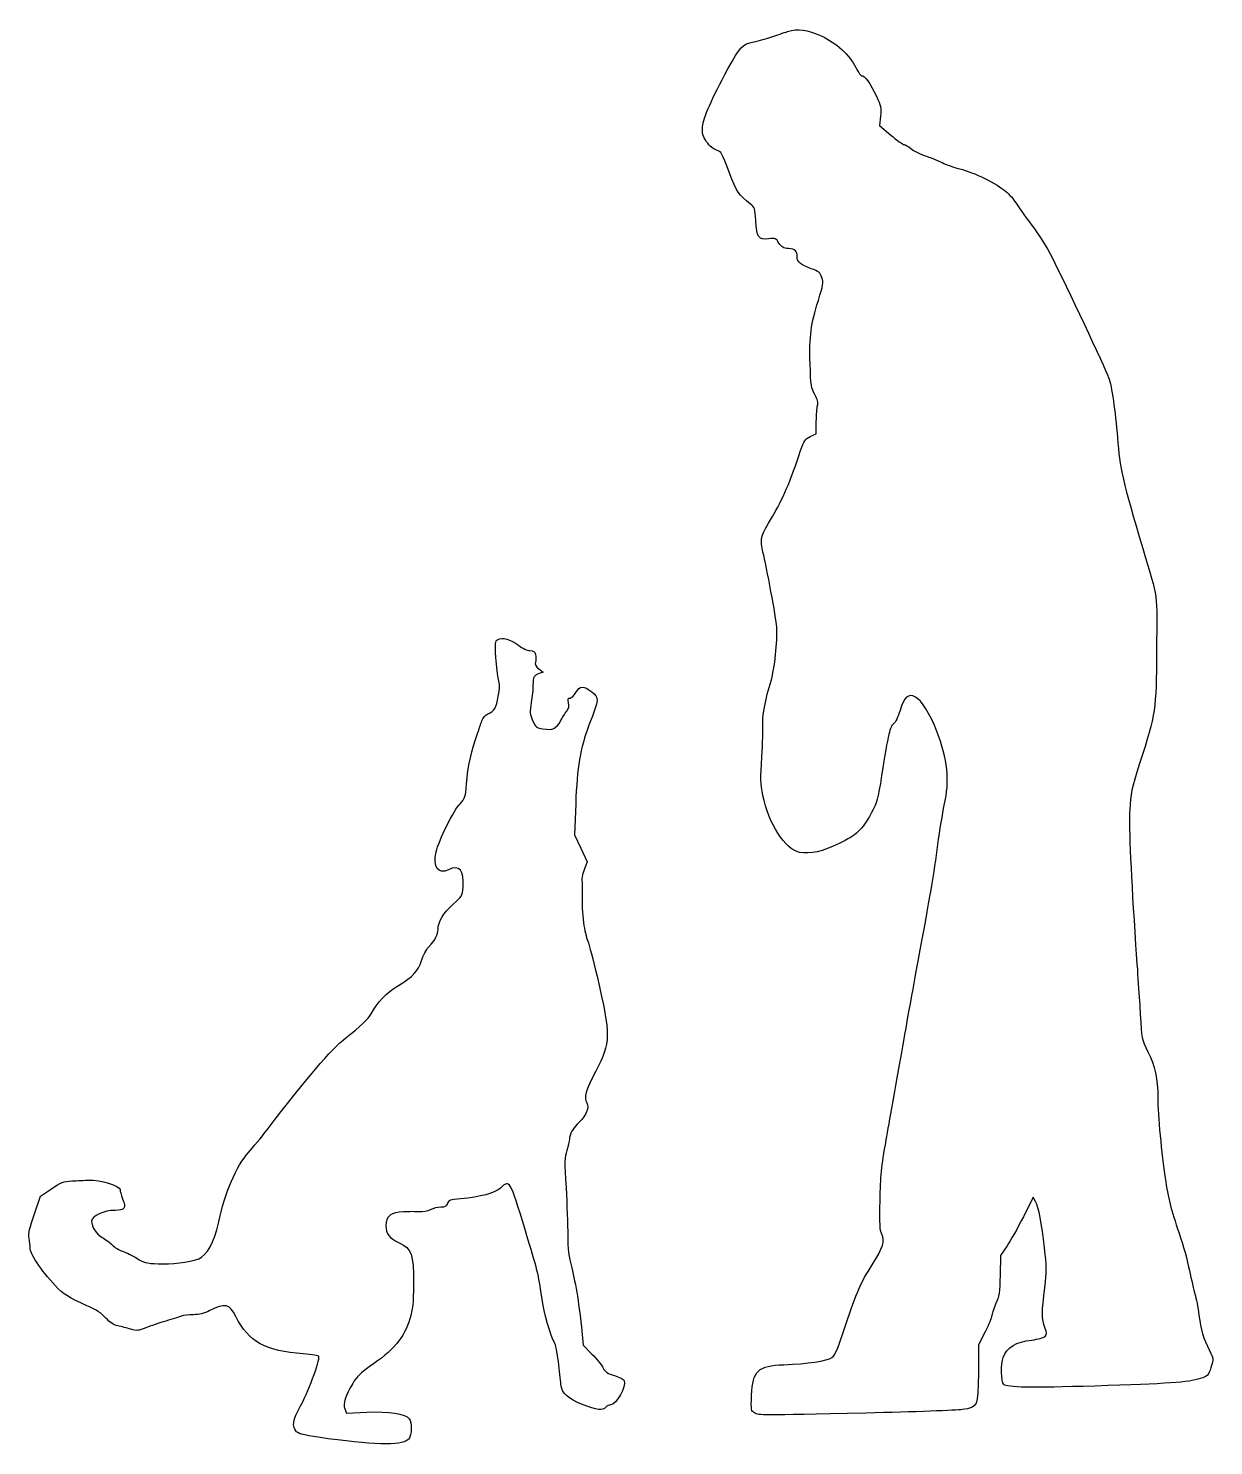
# Model space of a CAD drawing. Header units: centimetres. Extents: x -13.7 to 12.8, y -16.5 to 15.2.
import ezdxf

# ---------------------------------------------------------------- set-up
doc = ezdxf.new("R2010")
doc.units = ezdxf.units.CM
doc.header["$MEASUREMENT"] = 0
doc.layers.add('Layer 1', color=7, linetype='Continuous')

msp = doc.modelspace()

# ---------------------------------------------------------------- linework, layer by layer
at = {"layer": 'Layer 1'}
for points, knots in [([(3.28083, 15.08125), (3.19264, 15.05303), (3.03389, 15.00011), (2.92805, 14.96131), (2.92805, 14.96131), (2.82222, 14.9225), (2.63877, 14.87312), (2.52588, 14.84842), (2.52588, 14.84842), (2.26835, 14.79903), (2.22249, 14.75317), (1.94732, 14.24517), (1.94732, 14.24517), (1.58396, 13.57489), (1.40051, 13.15861), (1.38288, 12.95753), (1.38288, 12.95753), (1.36877, 12.80231), (1.38288, 12.75645), (1.4746, 12.62239), (1.4746, 12.62239), (1.54163, 12.52714), (1.61924, 12.45658), (1.69332, 12.43542), (1.69332, 12.43542), (1.79915, 12.40367), (1.81679, 12.37192), (1.97907, 11.94153), (1.97907, 11.94153), (2.15193, 11.47939), (2.1731, 11.45117), (2.45532, 11.23245), (2.45532, 11.23245), (2.54351, 11.16542), (2.55057, 11.13367), (2.56821, 10.86203), (2.56821, 10.86203), (2.58938, 10.48809), (2.63171, 10.42811), (2.85749, 10.45634), (2.85749, 10.45634), (3.00566, 10.47398), (3.01977, 10.46692), (3.0868, 10.36109), (3.0868, 10.36109), (3.14324, 10.26937), (3.18558, 10.24467), (3.29847, 10.23762), (3.29847, 10.23762), (3.45369, 10.22351), (3.4925, 10.18823), (3.4925, 10.05065), (3.4925, 10.05065), (3.4925, 9.93423), (3.55953, 9.87779), (3.80647, 9.78959), (3.80647, 9.78959), (3.97933, 9.72962), (4.00755, 9.7014), (4.04636, 9.59203), (4.04636, 9.59203), (4.08164, 9.47914), (4.07458, 9.4227), (3.96522, 9.0805), (3.96522, 9.0805), (3.79589, 8.55133), (3.76414, 8.29028), (3.78178, 7.66939), (3.78178, 7.66939), (3.79589, 7.17903), (3.80647, 7.12258), (3.88761, 6.98147), (3.88761, 6.98147), (3.95111, 6.86858), (3.96875, 6.80155), (3.94758, 6.73805), (3.94758, 6.73805), (3.93347, 6.68866), (3.92289, 6.52638), (3.91936, 6.37822), (3.91936, 6.37822), (3.91936, 6.37822), (3.91583, 6.10305), (3.91583, 6.10305), (3.91583, 6.10305), (3.91583, 6.10305), (3.7853, 6.04308), (3.7853, 6.04308), (3.7853, 6.04308), (3.66536, 5.98664), (3.64419, 5.95136), (3.57011, 5.73264), (3.57011, 5.73264), (3.3655, 5.09764), (3.1503, 4.5967), (2.94217, 4.26156), (2.94217, 4.26156), (2.82223, 4.06753), (2.71286, 3.85587), (2.70228, 3.78884), (2.70228, 3.78884), (2.68817, 3.72534), (2.70228, 3.5807), (2.7305, 3.46781), (2.7305, 3.46781), (2.80811, 3.16442), (3.02683, 1.98262), (3.03742, 1.79917), (3.03742, 1.79917), (3.05859, 1.47461), (2.99156, 0.86431), (2.91042, 0.5962), (2.91042, 0.5962), (2.78695, 0.19403), (2.70581, -0.23283), (2.72698, -0.39863), (2.72698, -0.39863), (2.73404, -0.47977), (2.72698, -0.79374), (2.70581, -1.09713), (2.70581, -1.09713), (2.67406, -1.57691), (2.67759, -1.6898), (2.7305, -1.96144), (2.7305, -1.96144), (2.84692, -2.5788), (3.22792, -3.17147), (3.54542, -3.23144), (3.54542, -3.23144), (3.78884, -3.2773), (4.05695, -3.21733), (4.43089, -3.03388), (4.43089, -3.03388), (4.82953, -2.83985), (4.92831, -2.74813), (5.1435, -2.36007), (5.1435, -2.36007), (5.27403, -2.12018), (5.29519, -2.0461), (5.37633, -1.51693), (5.37633, -1.51693), (5.52802, -0.56443), (5.55977, -0.42332), (5.64091, -0.36687), (5.64091, -0.36687), (5.68324, -0.33512), (5.74322, -0.21518), (5.78908, -0.06701), (5.78908, -0.06701), (5.8808, 0.23991), (5.969, 0.31752), (6.13127, 0.23285), (6.13127, 0.23285), (6.26533, 0.16229), (6.45935, -0.14462), (6.60046, -0.51151), (6.60046, -0.51151), (6.85446, -1.16768), (6.90032, -1.6157), (6.77332, -2.18015), (6.77332, -2.18015), (6.73804, -2.35301), (6.67101, -2.74459), (6.63221, -3.05504), (6.63221, -3.05504), (6.54754, -3.70415), (6.45582, -4.23685), (6.19124, -5.66207), (6.19124, -5.66207), (6.08541, -6.22299), (5.91255, -7.19313), (5.80318, -7.81401), (5.80318, -7.81401), (5.69382, -8.4349), (5.54918, -9.2604), (5.47862, -9.64845), (5.47862, -9.64845), (5.37279, -10.24817), (5.35162, -10.45278), (5.34104, -10.99959), (5.34104, -10.99959), (5.33046, -11.52876), (5.33751, -11.66281), (5.37985, -11.75101), (5.37985, -11.75101), (5.45746, -11.89565), (5.40807, -12.04734), (5.16466, -12.4354), (5.16466, -12.4354), (4.9036, -12.84815), (4.82952, -13.01396), (4.57199, -13.79007), (4.57199, -13.79007), (4.40266, -14.30513), (4.33916, -14.45329), (4.2686, -14.50268), (4.2686, -14.50268), (4.16629, -14.57676), (3.71121, -14.64379), (3.19616, -14.66143), (3.19616, -14.66143), (2.62113, -14.6826), (2.49766, -14.79901), (2.47649, -15.34229), (2.47649, -15.34229), (2.46238, -15.68096), (2.46591, -15.69507), (2.54352, -15.7374), (2.54352, -15.7374), (2.64583, -15.79384), (2.63877, -15.79384), (5.02708, -15.74093), (5.02708, -15.74093), (6.096, -15.71624), (7.06261, -15.68096), (7.1755, -15.66332), (7.1755, -15.66332), (7.52475, -15.60688), (7.52828, -15.59982), (7.53533, -14.85193), (7.53533, -14.85193), (7.53533, -14.85193), (7.53886, -14.22046), (7.53886, -14.22046), (7.53886, -14.22046), (7.53886, -14.22046), (7.68703, -13.92765), (7.68703, -13.92765), (7.68703, -13.92765), (7.76464, -13.76537), (7.83167, -13.60662), (7.83167, -13.57487), (7.83167, -13.57487), (7.83167, -13.53959), (7.87048, -13.42318), (7.91986, -13.31029), (7.91986, -13.31029), (8.001, -13.1339), (8.01158, -13.05276), (8.01864, -12.66471), (8.01864, -12.66471), (8.01864, -12.66471), (8.02922, -12.22374), (8.02922, -12.22374), (8.02922, -12.22374), (8.02922, -12.22374), (8.17386, -12.01207), (8.17386, -12.01207), (8.17386, -12.01207), (8.25147, -11.89565), (8.41375, -11.60285), (8.53722, -11.35943), (8.53722, -11.35943), (8.53722, -11.35943), (8.75594, -10.92199), (8.75594, -10.92199), (8.75594, -10.92199), (8.75594, -10.92199), (8.80886, -11.02077), (8.80886, -11.02077), (8.80886, -11.02077), (8.87942, -11.15483), (8.94644, -11.50055), (9.00994, -12.05794), (9.00994, -12.05794), (9.05933, -12.47069), (9.05933, -12.573), (9.01347, -12.93988), (9.01347, -12.93988), (8.94644, -13.47257), (8.94644, -13.65249), (9.017, -13.83241), (9.017, -13.83241), (9.06992, -13.95941), (9.06992, -13.98058), (9.02053, -14.02997), (9.02053, -14.02997), (8.99231, -14.06172), (8.86531, -14.09347), (8.7242, -14.11111), (8.7242, -14.11111), (8.37848, -14.14639), (8.17034, -14.27692), (8.08567, -14.49917), (8.08567, -14.49917), (8.03275, -14.63675), (8.04334, -15.05656), (8.09978, -15.10242), (8.09978, -15.10242), (8.18445, -15.17298), (8.68186, -15.18003), (10.13178, -15.1377), (10.13178, -15.1377), (11.76161, -15.08831), (12.22022, -15.05656), (12.47775, -14.97189), (12.47775, -14.97189), (12.65414, -14.91545), (12.66472, -14.90486), (12.72117, -14.72142), (12.72117, -14.72142), (12.78114, -14.53092), (12.78114, -14.53092), (12.68942, -14.34748), (12.68942, -14.34748), (12.54831, -14.06526), (12.49539, -13.88887), (12.45306, -13.55373), (12.45306, -13.55373), (12.43189, -13.3844), (12.38956, -13.17626), (12.36487, -13.08806), (12.36487, -13.08806), (12.33665, -12.99987), (12.28373, -12.7635), (12.2414, -12.55889), (12.2414, -12.55889), (12.19907, -12.35428), (12.09676, -11.98033), (12.01209, -11.72986), (12.01209, -11.72986), (11.82512, -11.17953), (11.76867, -10.9608), (11.69812, -10.49514), (11.69812, -10.49514), (11.62051, -9.99067), (11.53584, -9.07345), (11.53584, -8.71714), (11.53584, -8.71714), (11.53584, -8.26206), (11.4794, -8.001), (11.31712, -7.67997), (11.31712, -7.67997), (11.17601, -7.39422), (11.17601, -7.39069), (11.14426, -6.84389), (11.14426, -6.84389), (11.12662, -6.54403), (11.08076, -5.84553), (11.04195, -5.29167), (11.04195, -5.29167), (10.93612, -3.76061), (10.89026, -2.70581), (10.91142, -2.27542), (10.91142, -2.27542), (10.92906, -1.9297), (10.95023, -1.81681), (11.13014, -1.25236), (11.13014, -1.25236), (11.49703, -0.09172), (11.49703, -0.08467), (11.50761, 1.27), (11.50761, 1.27), (11.51819, 2.59644), (11.54994, 2.38125), (11.20069, 3.54542), (11.20069, 3.54542), (10.75619, 5.03767), (10.68563, 5.35164), (10.63625, 6.01486), (10.63625, 6.01486), (10.58686, 6.62517), (10.50925, 7.16844), (10.43869, 7.36247), (10.43869, 7.36247), (10.35402, 7.59178), (9.48266, 9.44033), (9.17927, 10.03653), (9.17927, 10.03653), (9.06991, 10.25172), (8.86177, 10.58334), (8.7136, 10.77736), (8.7136, 10.77736), (8.56543, 10.97139), (8.41021, 11.18658), (8.36788, 11.26067), (8.36788, 11.26067), (8.32555, 11.33123), (8.22324, 11.44764), (8.1421, 11.5182), (8.1421, 11.5182), (7.96924, 11.67695), (7.41185, 11.94859), (7.12257, 12.01562), (7.12257, 12.01562), (7.00615, 12.04384), (6.84388, 12.10029), (6.76274, 12.13909), (6.76274, 12.13909), (6.6816, 12.18142), (6.50874, 12.25198), (6.37468, 12.29784), (6.37468, 12.29784), (6.24415, 12.3437), (6.0854, 12.42131), (6.02896, 12.4707), (6.02896, 12.4707), (5.96899, 12.52009), (5.90196, 12.55889), (5.87727, 12.55889), (5.87727, 12.55889), (5.85258, 12.55889), (5.71852, 12.65414), (5.58094, 12.77056), (5.58094, 12.77056), (5.58094, 12.77056), (5.32694, 12.98575), (5.32694, 12.98575), (5.32694, 12.98575), (5.32694, 12.98575), (5.35163, 13.19036), (5.35163, 13.19036), (5.35163, 13.19036), (5.36927, 13.37733), (5.35869, 13.42672), (5.25991, 13.63839), (5.25991, 13.63839), (5.12938, 13.91708), (4.98474, 14.1217), (4.93888, 14.09347), (4.93888, 14.09347), (4.92124, 14.08289), (4.86127, 14.16403), (4.8013, 14.27691), (4.8013, 14.27691), (4.66019, 14.55913), (4.36738, 14.82724), (4.02872, 14.98247), (4.02872, 14.98247), (3.7218, 15.12711), (3.51719, 15.1518), (3.28083, 15.08125)], [0, 0, 0, 0, 0.00917431, 0.00917431, 0.00917431, 0.00917431, 0.01834862, 0.01834862, 0.01834862, 0.01834862, 0.02752294, 0.02752294, 0.02752294, 0.02752294, 0.03669725, 0.03669725, 0.03669725, 0.03669725, 0.04587156, 0.04587156, 0.04587156, 0.04587156, 0.05504587, 0.05504587, 0.05504587, 0.05504587, 0.06422018, 0.06422018, 0.06422018, 0.06422018, 0.0733945, 0.0733945, 0.0733945, 0.0733945, 0.08256881, 0.08256881, 0.08256881, 0.08256881, 0.09174312, 0.09174312, 0.09174312, 0.09174312, 0.10091743, 0.10091743, 0.10091743, 0.10091743, 0.11009174, 0.11009174, 0.11009174, 0.11009174, 0.11926606, 0.11926606, 0.11926606, 0.11926606, 0.12844037, 0.12844037, 0.12844037, 0.12844037, 0.13761468, 0.13761468, 0.13761468, 0.13761468, 0.14678899, 0.14678899, 0.14678899, 0.14678899, 0.1559633, 0.1559633, 0.1559633, 0.1559633, 0.16513761, 0.16513761, 0.16513761, 0.16513761, 0.17431193, 0.17431193, 0.17431193, 0.17431193, 0.18348624, 0.18348624, 0.18348624, 0.18348624, 0.19266055, 0.19266055, 0.19266055, 0.19266055, 0.20183486, 0.20183486, 0.20183486, 0.20183486, 0.21100917, 0.21100917, 0.21100917, 0.21100917, 0.22018349, 0.22018349, 0.22018349, 0.22018349, 0.2293578, 0.2293578, 0.2293578, 0.2293578, 0.23853211, 0.23853211, 0.23853211, 0.23853211, 0.24770642, 0.24770642, 0.24770642, 0.24770642, 0.25688073, 0.25688073, 0.25688073, 0.25688073, 0.26605505, 0.26605505, 0.26605505, 0.26605505, 0.27522936, 0.27522936, 0.27522936, 0.27522936, 0.28440367, 0.28440367, 0.28440367, 0.28440367, 0.29357798, 0.29357798, 0.29357798, 0.29357798, 0.30275229, 0.30275229, 0.30275229, 0.30275229, 0.31192661, 0.31192661, 0.31192661, 0.31192661, 0.32110092, 0.32110092, 0.32110092, 0.32110092, 0.33027523, 0.33027523, 0.33027523, 0.33027523, 0.33944954, 0.33944954, 0.33944954, 0.33944954, 0.34862385, 0.34862385, 0.34862385, 0.34862385, 0.35779817, 0.35779817, 0.35779817, 0.35779817, 0.36697248, 0.36697248, 0.36697248, 0.36697248, 0.37614679, 0.37614679, 0.37614679, 0.37614679, 0.3853211, 0.3853211, 0.3853211, 0.3853211, 0.39449541, 0.39449541, 0.39449541, 0.39449541, 0.40366972, 0.40366972, 0.40366972, 0.40366972, 0.41284404, 0.41284404, 0.41284404, 0.41284404, 0.42201835, 0.42201835, 0.42201835, 0.42201835, 0.43119266, 0.43119266, 0.43119266, 0.43119266, 0.44036697, 0.44036697, 0.44036697, 0.44036697, 0.44954128, 0.44954128, 0.44954128, 0.44954128, 0.4587156, 0.4587156, 0.4587156, 0.4587156, 0.46788991, 0.46788991, 0.46788991, 0.46788991, 0.47706422, 0.47706422, 0.47706422, 0.47706422, 0.48623853, 0.48623853, 0.48623853, 0.48623853, 0.49541284, 0.49541284, 0.49541284, 0.49541284, 0.50458716, 0.50458716, 0.50458716, 0.50458716, 0.51376147, 0.51376147, 0.51376147, 0.51376147, 0.52293578, 0.52293578, 0.52293578, 0.52293578, 0.53211009, 0.53211009, 0.53211009, 0.53211009, 0.5412844, 0.5412844, 0.5412844, 0.5412844, 0.55045872, 0.55045872, 0.55045872, 0.55045872, 0.55963303, 0.55963303, 0.55963303, 0.55963303, 0.56880734, 0.56880734, 0.56880734, 0.56880734, 0.57798165, 0.57798165, 0.57798165, 0.57798165, 0.58715596, 0.58715596, 0.58715596, 0.58715596, 0.59633028, 0.59633028, 0.59633028, 0.59633028, 0.60550459, 0.60550459, 0.60550459, 0.60550459, 0.6146789, 0.6146789, 0.6146789, 0.6146789, 0.62385321, 0.62385321, 0.62385321, 0.62385321, 0.63302752, 0.63302752, 0.63302752, 0.63302752, 0.64220183, 0.64220183, 0.64220183, 0.64220183, 0.65137615, 0.65137615, 0.65137615, 0.65137615, 0.66055046, 0.66055046, 0.66055046, 0.66055046, 0.66972477, 0.66972477, 0.66972477, 0.66972477, 0.67889908, 0.67889908, 0.67889908, 0.67889908, 0.68807339, 0.68807339, 0.68807339, 0.68807339, 0.69724771, 0.69724771, 0.69724771, 0.69724771, 0.70642202, 0.70642202, 0.70642202, 0.70642202, 0.71559633, 0.71559633, 0.71559633, 0.71559633, 0.72477064, 0.72477064, 0.72477064, 0.72477064, 0.73394495, 0.73394495, 0.73394495, 0.73394495, 0.74311927, 0.74311927, 0.74311927, 0.74311927, 0.75229358, 0.75229358, 0.75229358, 0.75229358, 0.76146789, 0.76146789, 0.76146789, 0.76146789, 0.7706422, 0.7706422, 0.7706422, 0.7706422, 0.77981651, 0.77981651, 0.77981651, 0.77981651, 0.78899083, 0.78899083, 0.78899083, 0.78899083, 0.79816514, 0.79816514, 0.79816514, 0.79816514, 0.80733945, 0.80733945, 0.80733945, 0.80733945, 0.81651376, 0.81651376, 0.81651376, 0.81651376, 0.82568807, 0.82568807, 0.82568807, 0.82568807, 0.83486239, 0.83486239, 0.83486239, 0.83486239, 0.8440367, 0.8440367, 0.8440367, 0.8440367, 0.85321101, 0.85321101, 0.85321101, 0.85321101, 0.86238532, 0.86238532, 0.86238532, 0.86238532, 0.87155963, 0.87155963, 0.87155963, 0.87155963, 0.88073394, 0.88073394, 0.88073394, 0.88073394, 0.88990826, 0.88990826, 0.88990826, 0.88990826, 0.89908257, 0.89908257, 0.89908257, 0.89908257, 0.90825688, 0.90825688, 0.90825688, 0.90825688, 0.91743119, 0.91743119, 0.91743119, 0.91743119, 0.9266055, 0.9266055, 0.9266055, 0.9266055, 0.93577982, 0.93577982, 0.93577982, 0.93577982, 0.94495413, 0.94495413, 0.94495413, 0.94495413, 0.95412844, 0.95412844, 0.95412844, 0.95412844, 0.96330275, 0.96330275, 0.96330275, 0.96330275, 0.97247706, 0.97247706, 0.97247706, 0.97247706, 0.98165138, 0.98165138, 0.98165138, 0.98165138, 1, 1, 1, 1]), ([(-3.18558, 1.51694), (-3.2385, 1.48166), (-3.24202, 1.4358), (-3.22791, 1.1183), (-3.22791, 1.1183), (-3.2138, 0.92074), (-3.1891, 0.69849), (-3.16794, 0.62441), (-3.16794, 0.62441), (-3.13972, 0.52563), (-3.13972, 0.43391), (-3.17147, 0.25399), (-3.17147, 0.25399), (-3.22086, -0.01412), (-3.25614, -0.07409), (-3.4043, -0.14465), (-3.4043, -0.14465), (-3.4678, -0.17287), (-3.52072, -0.23637), (-3.54188, -0.29987), (-3.54188, -0.29987), (-3.55952, -0.35984), (-3.60185, -0.48331), (-3.63713, -0.58209), (-3.63713, -0.58209), (-3.7606, -0.9384), (-3.85585, -1.32998), (-3.86996, -1.56987), (-3.86996, -1.56987), (-3.89113, -1.96145), (-3.91229, -2.03906), (-4.01813, -2.14137), (-4.01813, -2.14137), (-4.15924, -2.27543), (-4.50496, -2.97393), (-4.55788, -3.21734), (-4.55788, -3.21734), (-4.63196, -3.56659), (-4.51907, -3.72887), (-4.28624, -3.61951), (-4.28624, -3.61951), (-4.03577, -3.49957), (-3.92641, -3.63009), (-3.95816, -4.01109), (-3.95816, -4.01109), (-3.9758, -4.20159), (-3.98638, -4.21923), (-4.17688, -4.38856), (-4.17688, -4.38856), (-4.40266, -4.59317), (-4.51555, -4.78014), (-4.51555, -4.94948), (-4.51555, -4.94948), (-4.51555, -5.06942), (-4.56847, -5.1682), (-4.72722, -5.34459), (-4.72722, -5.34459), (-4.78014, -5.40103), (-4.85069, -5.53862), (-4.88597, -5.64445), (-4.88597, -5.64445), (-4.96358, -5.88787), (-5.06236, -5.99723), (-5.3975, -6.19831), (-5.3975, -6.19831), (-5.65503, -6.35353), (-5.88433, -6.59342), (-6.00781, -6.83331), (-6.00781, -6.83331), (-6.06778, -6.94267), (-6.25123, -7.11906), (-6.57225, -7.36953), (-6.57225, -7.36953), (-6.88975, -7.61647), (-7.47889, -8.30086), (-8.32556, -9.41917), (-8.32556, -9.41917), (-8.45256, -9.58498), (-8.63953, -9.81075), (-8.74184, -9.92717), (-8.74184, -9.92717), (-9.01348, -10.21998), (-9.26748, -10.81617), (-9.41212, -11.50056), (-9.41212, -11.50056), (-9.50031, -11.91684), (-9.68023, -12.23787), (-9.85309, -12.29784), (-9.85309, -12.29784), (-10.0824, -12.37898), (-10.46692, -12.42484), (-10.75973, -12.41073), (-10.75973, -12.41073), (-11.02079, -12.40015), (-11.08429, -12.38251), (-11.23598, -12.28726), (-11.23598, -12.28726), (-11.33123, -12.22729), (-11.47587, -12.15673), (-11.54995, -12.13204), (-11.54995, -12.13204), (-11.62756, -12.10382), (-11.72987, -12.04385), (-11.77926, -11.99446), (-11.77926, -11.99446), (-11.82865, -11.94507), (-11.93095, -11.86746), (-12.00504, -11.8216), (-12.00504, -11.8216), (-12.14615, -11.73341), (-12.2414, -11.58877), (-12.2414, -11.45824), (-12.2414, -11.45824), (-12.23787, -11.34182), (-11.96623, -11.21835), (-11.71929, -11.21835), (-11.71929, -11.21835), (-11.49704, -11.21835), (-11.46882, -11.17602), (-11.54996, -10.96082), (-11.54996, -10.96082), (-11.58171, -10.87615), (-11.6064, -10.78443), (-11.6064, -10.75268), (-11.6064, -10.75268), (-11.6064, -10.67154), (-12.06501, -10.53396), (-12.29432, -10.54454), (-12.29432, -10.54454), (-12.38957, -10.54807), (-12.56596, -10.55512), (-12.68238, -10.56218), (-12.68238, -10.56218), (-12.86935, -10.56924), (-12.92227, -10.5904), (-13.13746, -10.73857), (-13.13746, -10.73857), (-13.13746, -10.73857), (-13.38088, -10.90438), (-13.38088, -10.90438), (-13.38088, -10.90438), (-13.38088, -10.90438), (-13.51846, -11.29949), (-13.51846, -11.29949), (-13.51846, -11.29949), (-13.62782, -11.61346), (-13.65252, -11.72282), (-13.63488, -11.83571), (-13.63488, -11.83571), (-13.62077, -11.91332), (-13.61371, -12.0121), (-13.61371, -12.05443), (-13.61371, -12.05443), (-13.61724, -12.18496), (-13.38088, -12.54126), (-13.04927, -12.90462), (-13.04927, -12.90462), (-12.87994, -13.08454), (-12.73883, -13.17273), (-12.34724, -13.34559), (-12.34724, -13.34559), (-12.13205, -13.44084), (-12.0121, -13.51845), (-11.92391, -13.62076), (-11.92391, -13.62076), (-11.83572, -13.72307), (-11.75458, -13.77245), (-11.65933, -13.79362), (-11.65933, -13.79362), (-11.58172, -13.81126), (-11.45119, -13.84654), (-11.37005, -13.8677), (-11.37005, -13.8677), (-11.23599, -13.91003), (-11.20072, -13.90651), (-11.03491, -13.83948), (-11.03491, -13.83948), (-10.9326, -13.80067), (-10.72799, -13.73012), (-10.58335, -13.68779), (-10.58335, -13.68779), (-10.43871, -13.64546), (-10.28349, -13.59607), (-10.23763, -13.57843), (-10.23763, -13.57843), (-10.19177, -13.56079), (-10.07182, -13.54668), (-9.96952, -13.54668), (-9.96952, -13.54668), (-9.84252, -13.54668), (-9.72963, -13.51846), (-9.61674, -13.46201), (-9.61674, -13.46201), (-9.25691, -13.27857), (-9.17577, -13.29973), (-9.0276, -13.58901), (-9.0276, -13.58901), (-8.74538, -14.1464), (-8.35027, -14.36512), (-7.52124, -14.41804), (-7.52124, -14.41804), (-7.31663, -14.43215), (-7.18257, -14.45685), (-7.17552, -14.48154), (-7.17552, -14.48154), (-7.14377, -14.55562), (-7.43658, -15.33879), (-7.58827, -15.59632), (-7.58827, -15.59632), (-7.7576, -15.88207), (-7.7823, -16.04435), (-7.66941, -16.15724), (-7.66941, -16.15724), (-7.61649, -16.21368), (-7.47538, -16.24191), (-6.96738, -16.31246), (-6.96738, -16.31246), (-5.82438, -16.46768), (-5.27405, -16.46768), (-5.16116, -16.31246), (-5.16116, -16.31246), (-5.10119, -16.23132), (-5.10119, -15.94204), (-5.15763, -15.86796), (-5.15763, -15.86796), (-5.24935, -15.75154), (-5.61271, -15.6951), (-6.10307, -15.72332), (-6.10307, -15.72332), (-6.10307, -15.72332), (-6.55815, -15.74449), (-6.55815, -15.74449), (-6.55815, -15.74449), (-6.55815, -15.74449), (-6.59696, -15.64924), (-6.59696, -15.64924), (-6.59696, -15.64924), (-6.63929, -15.53282), (-6.58638, -15.35643), (-6.41704, -15.07774), (-6.41704, -15.07774), (-6.32885, -14.92957), (-6.2336, -14.83432), (-6.05015, -14.71085), (-6.05015, -14.71085), (-5.51393, -14.34749), (-5.27404, -14.06174), (-5.14351, -13.63488), (-5.14351, -13.63488), (-5.08001, -13.43027), (-5.0659, -13.29974), (-5.06237, -12.85877), (-5.06237, -12.85877), (-5.06237, -12.18849), (-5.10118, -12.0756), (-5.3834, -11.94155), (-5.3834, -11.94155), (-5.60565, -11.83572), (-5.67973, -11.74399), (-5.67973, -11.56055), (-5.67973, -11.56055), (-5.67973, -11.34888), (-5.56331, -11.25363), (-5.28462, -11.25011), (-5.28462, -11.25011), (-5.16115, -11.24658), (-5.0024, -11.24658), (-4.93184, -11.25011), (-4.93184, -11.25011), (-4.85776, -11.25717), (-4.7484, -11.236), (-4.68842, -11.20425), (-4.68842, -11.20425), (-4.62492, -11.1725), (-4.52261, -11.14781), (-4.45559, -11.14781), (-4.45559, -11.14781), (-4.36387, -11.14781), (-4.33212, -11.13017), (-4.30742, -11.06667), (-4.30742, -11.06667), (-4.2792, -10.99259), (-4.24392, -10.97848), (-4.01461, -10.96084), (-4.01461, -10.96084), (-3.57011, -10.92203), (-3.24203, -10.83384), (-3.12208, -10.72095), (-3.12208, -10.72095), (-2.91747, -10.52692), (-2.91394, -10.53751), (-2.57527, -11.64523), (-2.57527, -11.64523), (-2.28952, -12.58715), (-2.27894, -12.63301), (-2.20133, -13.15159), (-2.20133, -13.15159), (-2.14489, -13.53612), (-2.0073, -14.03001), (-1.91911, -14.16406), (-1.91911, -14.16406), (-1.89442, -14.20287), (-1.85561, -14.39689), (-1.83092, -14.58739), (-1.83092, -14.58739), (-1.80975, -14.78142), (-1.78506, -15.01072), (-1.77448, -15.09539), (-1.77448, -15.09539), (-1.75331, -15.30353), (-1.63337, -15.40936), (-1.28059, -15.554), (-1.28059, -15.554), (-0.9772, -15.67394), (-0.84315, -15.69158), (-0.77612, -15.61044), (-0.77612, -15.61044), (-0.75143, -15.58222), (-0.70204, -15.55752), (-0.66676, -15.55752), (-0.66676, -15.55752), (-0.54329, -15.55752), (-0.31398, -15.1483), (-0.36337, -15.01777), (-0.36337, -15.01777), (-0.37395, -14.98602), (-0.47273, -14.93663), (-0.58209, -14.90488), (-0.58209, -14.90488), (-0.73731, -14.85902), (-0.7867, -14.82374), (-0.83256, -14.73555), (-0.83256, -14.73555), (-0.86431, -14.67205), (-0.9772, -14.53447), (-1.08303, -14.42511), (-1.08303, -14.42511), (-1.08303, -14.42511), (-1.27706, -14.22403), (-1.27706, -14.22403), (-1.27706, -14.22403), (-1.27706, -14.22403), (-1.30881, -13.91359), (-1.30881, -13.91359), (-1.30881, -13.91359), (-1.36173, -13.37384), (-1.44639, -12.8482), (-1.53459, -12.50248), (-1.53459, -12.50248), (-1.60162, -12.24495), (-1.62278, -12.07915), (-1.62278, -11.77223), (-1.62278, -11.77223), (-1.62278, -11.55704), (-1.64042, -11.08079), (-1.66159, -10.71742), (-1.66159, -10.71742), (-1.7004, -10.13181), (-1.69687, -10.04009), (-1.64395, -9.88134), (-1.64395, -9.88134), (-1.6122, -9.78609), (-1.58751, -9.6732), (-1.58751, -9.63087), (-1.58751, -9.63087), (-1.58751, -9.52504), (-1.50637, -9.38393), (-1.36173, -9.24634), (-1.36173, -9.24634), (-1.21004, -9.1017), (-1.14301, -8.92531), (-1.19592, -8.82301), (-1.19592, -8.82301), (-1.27, -8.68895), (-1.23473, -8.56548), (-0.99836, -8.1104), (-0.99836, -8.1104), (-0.65969, -7.45776), (-0.65969, -7.33782), (-0.97014, -5.99726), (-0.97014, -5.99726), (-1.05481, -5.63743), (-1.14653, -5.28112), (-1.17828, -5.21057), (-1.17828, -5.21057), (-1.2065, -5.13649), (-1.24884, -4.95657), (-1.27, -4.80488), (-1.27, -4.80488), (-1.30175, -4.56499), (-1.30528, -4.44857), (-1.30528, -3.99349), (-1.30528, -3.99349), (-1.30175, -3.93352), (-1.30528, -3.85238), (-1.30881, -3.8171), (-1.30881, -3.8171), (-1.30881, -3.78535), (-1.28412, -3.68657), (-1.24884, -3.59838), (-1.24884, -3.59838), (-1.24884, -3.59838), (-1.18887, -3.43963), (-1.18887, -3.43963), (-1.18887, -3.43963), (-1.18887, -3.43963), (-1.32998, -3.13977), (-1.32998, -3.13977), (-1.32998, -3.13977), (-1.32998, -3.13977), (-1.47462, -2.83991), (-1.47462, -2.83991), (-1.47462, -2.83991), (-1.47462, -2.83991), (-1.4464, -2.15199), (-1.4464, -2.15199), (-1.4464, -2.15199), (-1.41465, -1.31591), (-1.34762, -0.92432), (-1.15007, -0.39163), (-1.15007, -0.39163), (-0.92076, 0.21868), (-0.92076, 0.21515), (-1.08657, 0.3492), (-1.08657, 0.3492), (-1.27001, 0.49384), (-1.35115, 0.49031), (-1.44288, 0.33509), (-1.44288, 0.33509), (-1.48169, 0.26806), (-1.54166, 0.21162), (-1.56988, 0.21162), (-1.56988, 0.21162), (-1.61574, 0.21162), (-1.6228, 0.19045), (-1.60516, 0.10226), (-1.60516, 0.10226), (-1.58752, 0.0317), (-1.5981, -0.02474), (-1.63338, -0.06355), (-1.63338, -0.06355), (-1.6616, -0.0953), (-1.7251, -0.19761), (-1.77802, -0.28933), (-1.77802, -0.28933), (-1.88738, -0.47983), (-1.95441, -0.51158), (-2.17666, -0.4763), (-2.17666, -0.4763), (-2.3213, -0.45513), (-2.33894, -0.44102), (-2.40597, -0.29286), (-2.40597, -0.29286), (-2.46947, -0.14469), (-2.473, -0.10589), (-2.43772, 0.10931), (-2.43772, 0.10931), (-2.41655, 0.23984), (-2.39891, 0.41623), (-2.39891, 0.50089), (-2.39891, 0.50089), (-2.39891, 0.68081), (-2.37422, 0.72314), (-2.2578, 0.75842), (-2.2578, 0.75842), (-2.2578, 0.75842), (-2.17313, 0.78664), (-2.17313, 0.78664), (-2.17313, 0.78664), (-2.17313, 0.78664), (-2.26838, 0.86072), (-2.26838, 0.86072), (-2.26838, 0.86072), (-2.33541, 0.91716), (-2.35657, 0.95597), (-2.34246, 1.01241), (-2.34246, 1.01241), (-2.32835, 1.05827), (-2.33188, 1.13235), (-2.34246, 1.18174), (-2.34246, 1.18174), (-2.3601, 1.24877), (-2.38832, 1.26993), (-2.46593, 1.26993), (-2.46593, 1.26993), (-2.5259, 1.26993), (-2.62821, 1.31932), (-2.72346, 1.38987), (-2.72346, 1.38987), (-2.89632, 1.52393), (-3.08682, 1.57331), (-3.1856, 1.51687), (-3.1856, 1.51687), (-3.1856, 1.51687), (-3.18558, 1.51694), (-3.18558, 1.51694)], [0, 0, 0, 0, 0.008, 0.008, 0.008, 0.008, 0.016, 0.016, 0.016, 0.016, 0.024, 0.024, 0.024, 0.024, 0.032, 0.032, 0.032, 0.032, 0.04, 0.04, 0.04, 0.04, 0.048, 0.048, 0.048, 0.048, 0.056, 0.056, 0.056, 0.056, 0.064, 0.064, 0.064, 0.064, 0.072, 0.072, 0.072, 0.072, 0.08, 0.08, 0.08, 0.08, 0.088, 0.088, 0.088, 0.088, 0.096, 0.096, 0.096, 0.096, 0.104, 0.104, 0.104, 0.104, 0.112, 0.112, 0.112, 0.112, 0.12, 0.12, 0.12, 0.12, 0.128, 0.128, 0.128, 0.128, 0.136, 0.136, 0.136, 0.136, 0.144, 0.144, 0.144, 0.144, 0.152, 0.152, 0.152, 0.152, 0.16, 0.16, 0.16, 0.16, 0.168, 0.168, 0.168, 0.168, 0.176, 0.176, 0.176, 0.176, 0.184, 0.184, 0.184, 0.184, 0.192, 0.192, 0.192, 0.192, 0.2, 0.2, 0.2, 0.2, 0.208, 0.208, 0.208, 0.208, 0.216, 0.216, 0.216, 0.216, 0.224, 0.224, 0.224, 0.224, 0.232, 0.232, 0.232, 0.232, 0.24, 0.24, 0.24, 0.24, 0.248, 0.248, 0.248, 0.248, 0.256, 0.256, 0.256, 0.256, 0.264, 0.264, 0.264, 0.264, 0.272, 0.272, 0.272, 0.272, 0.28, 0.28, 0.28, 0.28, 0.288, 0.288, 0.288, 0.288, 0.296, 0.296, 0.296, 0.296, 0.304, 0.304, 0.304, 0.304, 0.312, 0.312, 0.312, 0.312, 0.32, 0.32, 0.32, 0.32, 0.328, 0.328, 0.328, 0.328, 0.336, 0.336, 0.336, 0.336, 0.344, 0.344, 0.344, 0.344, 0.352, 0.352, 0.352, 0.352, 0.36, 0.36, 0.36, 0.36, 0.368, 0.368, 0.368, 0.368, 0.376, 0.376, 0.376, 0.376, 0.384, 0.384, 0.384, 0.384, 0.392, 0.392, 0.392, 0.392, 0.4, 0.4, 0.4, 0.4, 0.408, 0.408, 0.408, 0.408, 0.416, 0.416, 0.416, 0.416, 0.424, 0.424, 0.424, 0.424, 0.432, 0.432, 0.432, 0.432, 0.44, 0.44, 0.44, 0.44, 0.448, 0.448, 0.448, 0.448, 0.456, 0.456, 0.456, 0.456, 0.464, 0.464, 0.464, 0.464, 0.472, 0.472, 0.472, 0.472, 0.48, 0.48, 0.48, 0.48, 0.488, 0.488, 0.488, 0.488, 0.496, 0.496, 0.496, 0.496, 0.504, 0.504, 0.504, 0.504, 0.512, 0.512, 0.512, 0.512, 0.52, 0.52, 0.52, 0.52, 0.528, 0.528, 0.528, 0.528, 0.536, 0.536, 0.536, 0.536, 0.544, 0.544, 0.544, 0.544, 0.552, 0.552, 0.552, 0.552, 0.56, 0.56, 0.56, 0.56, 0.568, 0.568, 0.568, 0.568, 0.576, 0.576, 0.576, 0.576, 0.584, 0.584, 0.584, 0.584, 0.592, 0.592, 0.592, 0.592, 0.6, 0.6, 0.6, 0.6, 0.608, 0.608, 0.608, 0.608, 0.616, 0.616, 0.616, 0.616, 0.624, 0.624, 0.624, 0.624, 0.632, 0.632, 0.632, 0.632, 0.64, 0.64, 0.64, 0.64, 0.648, 0.648, 0.648, 0.648, 0.656, 0.656, 0.656, 0.656, 0.664, 0.664, 0.664, 0.664, 0.672, 0.672, 0.672, 0.672, 0.68, 0.68, 0.68, 0.68, 0.688, 0.688, 0.688, 0.688, 0.696, 0.696, 0.696, 0.696, 0.704, 0.704, 0.704, 0.704, 0.712, 0.712, 0.712, 0.712, 0.72, 0.72, 0.72, 0.72, 0.728, 0.728, 0.728, 0.728, 0.736, 0.736, 0.736, 0.736, 0.744, 0.744, 0.744, 0.744, 0.752, 0.752, 0.752, 0.752, 0.76, 0.76, 0.76, 0.76, 0.768, 0.768, 0.768, 0.768, 0.776, 0.776, 0.776, 0.776, 0.784, 0.784, 0.784, 0.784, 0.792, 0.792, 0.792, 0.792, 0.8, 0.8, 0.8, 0.8, 0.808, 0.808, 0.808, 0.808, 0.816, 0.816, 0.816, 0.816, 0.824, 0.824, 0.824, 0.824, 0.832, 0.832, 0.832, 0.832, 0.84, 0.84, 0.84, 0.84, 0.848, 0.848, 0.848, 0.848, 0.856, 0.856, 0.856, 0.856, 0.864, 0.864, 0.864, 0.864, 0.872, 0.872, 0.872, 0.872, 0.88, 0.88, 0.88, 0.88, 0.888, 0.888, 0.888, 0.888, 0.896, 0.896, 0.896, 0.896, 0.904, 0.904, 0.904, 0.904, 0.912, 0.912, 0.912, 0.912, 0.92, 0.92, 0.92, 0.92, 0.928, 0.928, 0.928, 0.928, 0.936, 0.936, 0.936, 0.936, 0.944, 0.944, 0.944, 0.944, 0.952, 0.952, 0.952, 0.952, 0.96, 0.96, 0.96, 0.96, 0.968, 0.968, 0.968, 0.968, 0.976, 0.976, 0.976, 0.976, 0.984, 0.984, 0.984, 0.984, 1, 1, 1, 1])]:
    msp.add_open_spline(points, degree=3, knots=knots, dxfattribs=at)

doc.saveas('drawing.dxf')
